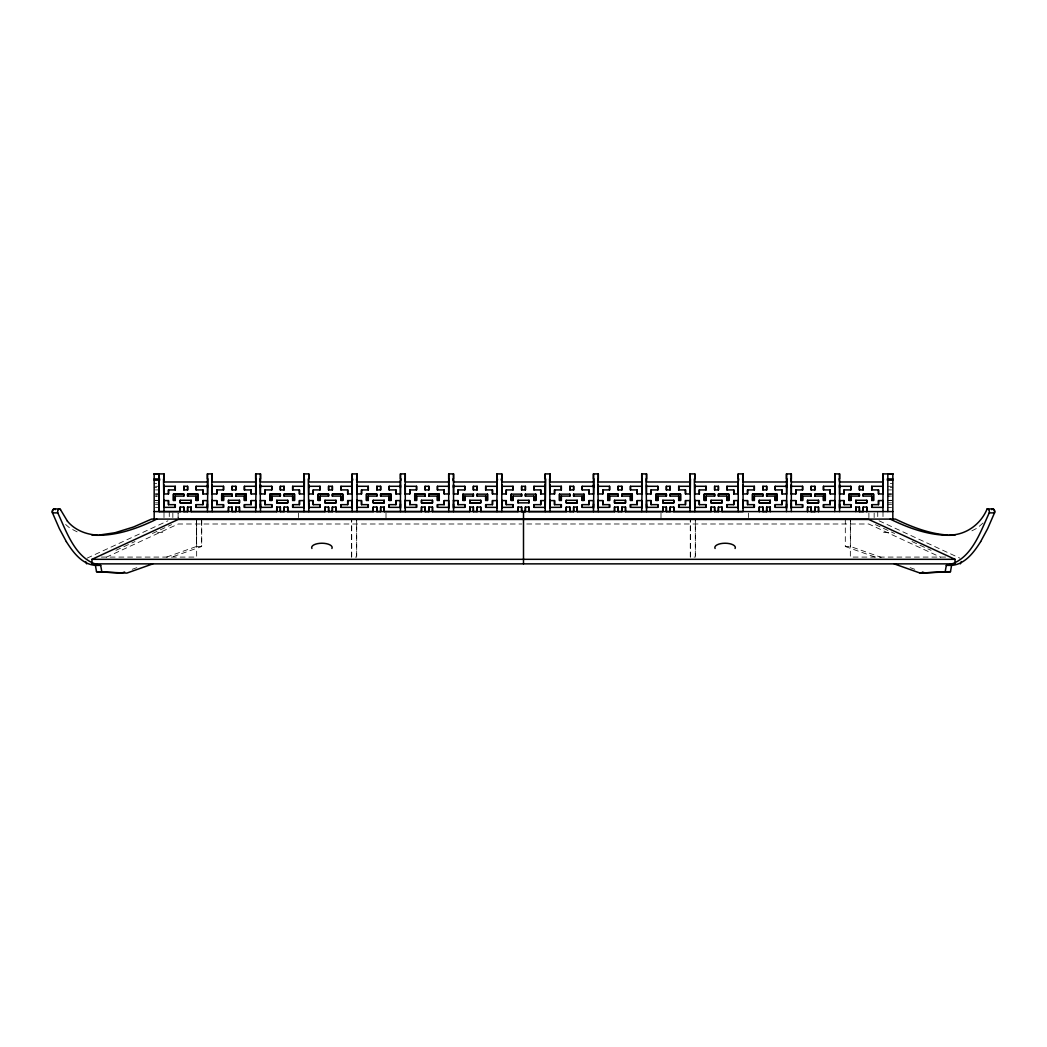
<?xml version="1.0" encoding="UTF-8"?>
<svg xmlns="http://www.w3.org/2000/svg" width="1047" height="1047" viewBox="0 0 1047 1047"><rect width="100%" height="100%" fill="white"/><g stroke="black" fill="none" stroke-linecap="round" stroke-linejoin="round"><path stroke-width="0.75" stroke-dasharray="5 3.75" d="M196.417 520.699L196.417 546.508L165.858 557.357M201.691 519.09L201.691 546.508L171.132 557.357M351.674 557.083L351.674 519.574L351.674 557.083L356.674 557.083L356.674 519.574L356.674 557.083M690.326 557.083L690.326 519.574L690.326 557.069L695.326 557.083L695.326 519.574L695.326 557.069M983.068 523.016L977.139 528.146L969.875 531.863M87.15 558.143L167.952 520.804M115.942 550.342L134.971 541.548M152.404 533.499L171.512 524.665M106.271 557.253L178.252 523.997L521.877 523.997M132.262 569.293L136.843 567.67M154.171 483.57L156.67 483.57M890.33 483.57L892.829 483.57M155.427 486.292L159.17 486.305M887.83 486.305L891.573 486.292M154.171 487.614L156.67 487.627M890.33 487.627L892.829 487.614M155.427 489.917L159.17 489.931M887.83 489.931L891.573 489.917M155.427 493.948L159.17 493.962M887.83 493.962L891.573 493.948M155.427 494.132L159.17 494.145M887.83 494.145L891.573 494.132M155.427 500.296L159.17 500.44M887.83 500.44L891.573 500.296M155.427 500.584L159.17 500.597M887.83 500.597L891.573 500.584M155.427 502.848L159.17 502.861M887.83 502.861L891.573 502.848M155.427 504.654L159.17 504.667M887.83 504.667L891.573 504.654M155.427 507.35L159.17 507.363M887.83 507.363L891.573 507.35M526.759 523.984L868.761 523.997L940.73 557.253M157.574 532.57L163.371 532.57M883.629 532.57L889.427 532.57M845.309 519.09L845.309 546.508L850.583 546.508L881.142 557.357M101.363 557.083L196.666 557.083L196.666 519.574M945.637 557.083L850.334 557.083L850.334 519.574M910.157 567.67L914.751 569.293M845.309 546.508L875.868 557.357M77.125 531.863L69.861 528.146L63.932 523.016M879.048 520.804L959.85 558.143M875.488 524.665L894.596 533.499M912.029 541.548L931.058 550.342M883.001 511.577L883.001 517.584M877.726 511.59L877.726 517.584M874.166 513.082L874.153 517.584M868.892 513.082L868.892 517.584M850.583 519.09L850.583 546.508M748.5 513.082L748.5 517.584M660.997 513.082L660.997 519.09M386.003 513.082L386.003 519.09M298.5 513.082L298.5 517.584M201.691 520.699L201.691 546.508L196.417 546.508L196.417 519.09M172.834 513.082L172.847 517.584M169.274 511.59L169.274 517.584M163.999 513.082L163.999 517.584M178.108 513.082L178.108 517.584L178.108 513.082M159.17 496.082L155.427 496.069L159.17 496.082M891.573 496.069L887.83 496.082L891.573 496.082"/><path stroke-width="1.5" d="M91.966 559.32L91.966 563.862L955.034 563.862L955.034 559.32L868.761 519.456L178.252 519.456L91.966 559.32L955.034 559.32M154.171 519.09L154.171 473.898L163.999 473.911L163.999 481.986L207.424 481.986L207.463 487.627M738.24 511.577L738.24 473.911L743.069 473.911L743.056 511.577L722.011 511.577L722.011 507.075L718.412 507.075L718.412 511.577L714.63 511.577L714.63 507.075L711.031 507.075L711.031 511.577L673.758 511.577L673.758 507.075L670.145 507.075L670.159 511.577L666.376 511.577L666.376 507.075L662.777 507.075L662.777 511.577L625.504 511.577L625.504 507.075L621.892 507.075L621.892 511.577L618.123 511.577L618.123 507.075L614.524 507.075L614.524 511.577L577.25 511.577L577.25 507.075L573.638 507.075L573.638 511.577L569.869 511.577L569.869 507.075L566.27 507.075L566.27 511.577L528.984 511.577L528.984 507.075L525.385 507.075L525.385 511.577L521.615 511.577L521.615 507.075L518.016 507.075L518.016 511.577L480.73 511.577L480.73 507.075L477.131 507.075L477.131 511.577L473.362 511.577L473.362 507.075L469.75 507.075L469.75 511.577L432.476 511.577L432.476 507.075L428.877 507.075L428.877 511.577L425.108 511.577L425.108 507.075L421.496 507.075L421.496 511.577L384.223 511.564L384.223 507.075L380.624 507.075L380.624 511.564L376.855 511.564L376.855 507.075L373.242 507.075L373.242 511.564L335.969 511.577L335.969 507.075L332.37 507.075L332.37 511.577L328.588 511.577L328.588 507.075L324.989 507.075L324.989 511.577L287.716 511.577L287.716 507.075L284.103 507.075L284.103 511.577L280.334 511.577L280.334 507.075L276.735 507.075L276.735 511.577L239.462 511.577L239.462 507.088L235.85 507.088L235.85 511.577L232.081 511.577L232.081 507.088L228.482 507.088L228.482 511.577L191.208 511.577L191.208 507.075L187.596 507.075L187.596 511.577L183.827 511.577L183.827 507.075L180.228 507.075L180.228 511.577L159.17 511.577L159.17 473.911L154.171 473.911L159.17 473.911L159.17 478.924M163.515 478.911L163.999 511.577M163.96 500.047L163.999 507.219M163.96 492.862L163.986 484.8M163.999 507.363L175.268 507.35L175.268 504.667L168.488 504.667L168.488 500.584L163.999 500.597M163.999 493.962L168.488 493.948L168.488 489.917L175.268 489.917L175.268 486.292L163.999 486.305M173.449 500.44L173.449 494.132L183.827 494.132L183.827 496.082L175.268 496.082L175.268 500.44L173.449 500.44L173.449 494.145L183.827 494.145L183.827 496.082M175.268 507.35L175.268 504.654M175.268 500.44L175.268 496.082M180.228 511.577L180.228 507.075M180.228 500.296L180.228 502.861L191.195 502.861L191.208 500.296L180.228 500.296L180.228 502.861L191.208 502.861L191.195 500.296M183.827 511.577L183.827 507.075M183.827 489.917L183.827 486.292L187.596 486.292L187.596 489.917L183.827 489.931L183.827 486.305M187.596 511.577L187.596 507.075M187.596 496.082L187.596 494.132L197.975 494.132L197.975 500.44L196.155 500.44L196.155 496.082L187.596 496.082L187.596 494.145L197.975 494.145L197.975 500.44M191.195 511.577L191.195 507.075M207.424 507.35L196.155 507.363L196.155 504.654L202.935 504.654L202.935 500.584L207.424 500.584L207.424 508.423M196.155 500.44L196.155 496.082M207.424 493.948L202.935 493.962L202.935 489.917L196.155 489.931L196.155 486.292L207.424 486.292M207.424 494.302L207.424 484.879M207.424 481.986L207.424 473.911L212.253 473.911L211.769 478.924M207.424 478.911L207.424 473.911M212.253 508.436L212.214 500.047M212.253 494.302L212.253 484.879M212.253 507.363L223.521 507.35L223.521 504.667L216.755 504.667L216.755 500.584L212.253 500.597M212.253 493.962L216.755 493.948L216.755 489.917L223.521 489.917L223.521 486.292L212.253 486.305M221.702 500.44L221.702 494.132L232.081 494.132L232.081 496.082L223.521 496.082L223.521 500.453L221.702 500.453L221.702 494.145L232.081 494.145L232.081 496.082M223.521 507.35L223.521 504.654M223.521 500.44L223.521 496.082M228.482 511.577L228.482 507.075M228.482 500.296L228.482 502.861L239.462 502.861L239.462 500.296L228.482 500.309L228.482 502.861L239.462 502.861L239.462 500.296M232.081 511.577L232.081 507.075M232.081 489.917L232.081 486.292L235.85 486.292L235.85 489.917L232.081 489.931L232.081 486.305M235.85 511.577L235.85 507.075M235.85 496.082L235.85 494.132L246.228 494.132L246.228 500.44L244.409 500.44L244.409 496.082L235.85 496.082L235.85 494.145L246.228 494.145L246.228 500.44M239.462 511.577L239.462 507.075M255.677 507.35L244.409 507.363L244.409 504.654L251.188 504.654L251.188 500.584L255.677 500.584L255.677 508.423M244.409 500.44L244.409 496.082M255.677 493.948L251.188 493.962L251.188 489.917L244.409 489.931L244.422 486.292L255.677 486.292M255.677 494.302L255.69 484.879M255.717 487.627L255.677 473.911L260.507 473.911L260.507 481.986L303.944 481.986L303.97 487.627M255.69 478.911L255.69 473.911M260.022 478.911L260.507 511.577M260.507 508.436L260.467 500.047M260.507 494.302L260.507 484.879M260.507 507.363L271.775 507.35L271.775 504.667L265.009 504.667L265.009 500.584L260.507 500.597M260.507 493.962L265.009 493.948L265.009 489.917L271.775 489.917L271.775 486.292L260.507 486.305M269.969 500.44L269.969 494.132L280.334 494.132L280.334 496.082L271.775 496.082L271.775 500.44L269.969 500.44L269.956 494.145L280.334 494.145L280.334 496.082M271.775 507.35L271.775 504.654M271.775 500.44L271.775 496.082M276.735 511.577L276.735 507.075M276.735 500.296L276.735 502.861L287.716 502.861L287.716 500.296L276.735 500.296L276.735 502.861L287.716 502.861L287.716 500.296M280.334 511.577L280.334 507.075M280.334 489.917L280.334 486.292L284.117 486.292L284.117 489.917L280.334 489.931L280.334 486.305M284.103 511.577L284.103 507.075M284.103 496.082L284.103 494.132L294.482 494.132L294.482 500.44L292.676 500.44L292.676 496.082L284.103 496.082L284.103 494.145L294.482 494.145L294.482 500.44M287.716 511.577L287.716 507.075M303.944 507.35L292.676 507.363L292.676 504.654L299.442 504.654L299.442 500.584L303.944 500.584L303.944 508.423M292.676 500.44L292.676 496.082M303.944 493.948L299.442 493.962L299.442 489.917L292.676 489.931L292.676 486.292L303.944 486.292M303.944 494.302L303.944 484.879M303.944 481.986L303.931 473.911L308.76 473.911L308.76 481.986L352.198 481.986L352.224 487.627M303.944 478.911L303.944 473.911M308.276 478.911L308.76 511.577M308.76 508.436L308.734 500.047M308.76 494.302L308.76 484.879M308.76 507.363L320.029 507.35L320.029 504.654L313.262 504.654L313.262 500.584L308.76 500.597M308.76 493.962L313.262 493.948L313.262 489.917L320.029 489.917L320.029 486.292L308.76 486.305M318.223 500.44L318.223 494.132L328.588 494.132L328.588 496.082L320.029 496.082L320.029 500.44L318.223 500.44L318.223 494.145L328.588 494.145L328.588 496.082M320.029 507.35L320.029 504.654M320.029 500.44L320.029 496.082M324.989 511.577L324.989 507.075M324.989 500.296L324.989 502.861L335.969 502.861L335.969 500.296L324.989 500.296L324.989 502.861L335.969 502.861L335.969 500.296M328.588 511.577L328.588 507.075M328.588 489.917L328.588 486.292L332.37 486.292L332.37 489.917L328.588 489.917L328.588 486.305M332.37 511.577L332.37 507.075M332.37 496.082L332.37 494.132L342.735 494.132L342.735 500.44L340.929 500.44L340.929 496.082L332.37 496.082L332.37 494.145L342.735 494.145L342.735 500.44M335.969 511.577L335.969 507.075M352.198 507.35L340.929 507.363L340.929 504.654L347.696 504.654L347.696 500.584L352.198 500.584L352.198 508.423M340.929 500.44L340.929 496.082M352.198 493.948L347.696 493.948L347.696 489.917L340.929 489.917L340.929 486.292L352.198 486.292M352.198 494.302L352.198 484.879M352.198 481.986L352.198 473.911L357.027 473.911L357.014 511.577M352.198 478.911L352.198 473.911M356.543 480.167L356.543 478.911M357.014 508.436L356.988 500.047M357.014 494.302L357.014 484.879M357.014 480.167L357.014 481.986L400.451 481.986L400.478 487.614M357.014 507.35L368.282 507.35L368.282 504.654L361.516 504.654L361.516 500.584L357.014 500.584M357.014 493.948L361.516 493.948L361.516 489.917L368.282 489.917L368.282 486.292L357.014 486.292M366.476 500.44L366.476 494.132L376.841 494.132L376.841 496.082L368.282 496.082L368.282 500.44L366.476 500.44L366.476 494.132L376.855 494.132L376.855 496.082M368.282 507.35L368.282 504.654M368.282 500.44L368.282 496.082M373.242 511.577L373.242 507.075M373.242 500.296L373.242 502.861L384.223 502.861L384.223 500.296L373.242 500.296L373.242 502.861L384.223 502.861L384.223 500.296M376.841 511.577L376.855 507.075M376.855 489.917L376.855 486.292L380.624 486.292L380.624 489.917L376.841 489.917L376.841 486.292M380.624 511.577L380.624 507.075M380.624 496.082L380.624 494.132L390.989 494.132L390.989 500.44L389.183 500.44L389.183 496.069L380.624 496.082L380.624 494.132L390.989 494.132L390.989 500.44M384.223 511.577L384.223 507.075M400.451 507.35L389.183 507.35L389.183 504.654L395.949 504.654L395.949 500.584L400.451 500.584L400.451 508.436M389.183 500.44L389.183 496.082M400.451 493.948L395.949 493.948L395.949 489.917L389.183 489.917L389.183 486.292L400.451 486.292M400.451 494.302L400.451 484.879M400.451 481.986L400.451 473.911L405.281 473.911L405.281 511.577M400.451 478.911L400.451 473.911M404.796 480.167L404.796 478.911M405.281 508.436L405.241 500.047M405.281 494.302L405.281 484.879M405.281 480.167L405.281 481.986L448.705 481.986L448.744 487.627M405.281 507.35L416.536 507.35L416.549 504.654L409.77 504.654L409.77 500.584L405.281 500.584M405.268 493.948L409.77 493.948L409.77 489.917L416.549 489.917L416.549 486.292L405.268 486.292M414.73 500.44L414.73 494.132L425.108 494.132L425.108 496.082L416.536 496.082L416.536 500.44L414.73 500.44L414.73 494.132L425.108 494.132L425.108 496.082M416.536 507.35L416.549 504.654M416.549 500.44L416.549 496.082M421.496 511.577L421.496 507.075M421.496 500.296L421.496 502.861L432.476 502.861L432.476 500.296L421.496 500.296L421.496 502.861L432.476 502.861L432.476 500.296M425.108 511.577L425.108 507.075M425.108 489.917L425.108 486.292L428.877 486.292L428.877 489.917L425.108 489.917L425.108 486.292M428.877 511.577L428.877 507.075M428.877 496.082L428.877 494.132L439.256 494.132L439.256 500.44L437.437 500.44L437.437 496.082L428.877 496.082L428.877 494.132L439.256 494.132L439.256 500.44M432.476 511.577L432.476 507.075M448.705 507.363L437.437 507.35L437.437 504.654L444.203 504.654L444.203 500.584L448.705 500.584L448.705 508.436M437.437 500.44L437.437 496.082M448.705 493.948L444.203 493.948L444.203 489.917L437.437 489.917L437.437 486.292L448.705 486.305M448.705 494.302L448.705 484.879M448.705 481.986L448.705 473.911L453.534 473.911L453.534 511.577M448.705 478.911L448.705 473.911M453.05 480.167L453.05 478.911M453.534 508.436L453.495 500.047M453.534 494.302L453.534 484.879M453.534 480.167L453.534 481.986L496.959 481.986L496.998 487.627M453.534 507.363L464.803 507.363L464.803 504.654L458.023 504.654L458.023 500.584L453.534 500.584M453.534 493.948L458.023 493.948L458.023 489.917L464.803 489.917L464.803 486.305L453.534 486.305M462.983 500.44L462.983 494.145L473.362 494.145L473.362 496.082L464.803 496.082L464.803 500.44L462.983 500.44L462.983 494.132M464.803 507.363L464.803 504.654M464.803 500.44L464.803 496.082M469.75 511.577L469.75 507.075M469.75 500.296L469.75 502.861L480.73 502.861L480.73 500.296L469.75 500.296L469.75 502.861L480.73 502.861L480.73 500.296M473.362 511.577L473.362 507.075M473.362 489.917L473.362 486.305M477.131 511.577L477.131 507.075M477.131 496.082L477.131 494.145L487.509 494.145L487.509 500.44L485.69 500.44L485.69 496.082L477.131 496.082L477.131 494.132M477.131 489.917L477.131 486.305L473.362 486.292L473.362 489.917L477.131 489.917L477.131 486.292M480.73 511.577L480.73 507.075M496.959 507.363L485.69 507.35L485.69 504.654L492.47 504.654L492.47 500.597L496.959 500.597L496.959 508.436M485.69 500.44L485.69 496.082M496.959 493.962L492.456 493.948L492.47 489.917L485.69 489.917L485.69 486.305L496.959 486.305M496.959 494.302L496.959 484.879M496.959 481.986L496.959 473.911L501.788 473.911L501.788 511.577M496.959 478.924L496.959 473.911M501.304 480.167L501.304 478.911M501.749 500.047L501.788 507.219M501.749 492.862L501.775 484.8M501.788 508.436L501.788 500.584L506.277 500.584L506.277 504.654L513.056 504.654L513.056 507.363L501.788 507.363M501.788 494.302L501.788 484.879M501.788 480.167L501.788 481.986L545.212 481.986L545.212 507.219M506.277 504.654L506.277 500.584M501.788 493.962L506.277 493.948L506.277 489.917L513.056 489.917L513.056 486.292L501.788 486.305M511.237 500.44L511.237 494.132L521.615 494.132L521.615 496.082L513.056 496.082L513.056 500.44L511.237 500.44L511.237 494.145M513.056 507.35L513.056 504.654M513.056 500.44L513.056 496.082M518.016 511.577L518.016 507.075M518.016 502.861L518.016 500.296L528.984 500.296L528.984 502.861L518.016 502.861L518.016 500.296M521.615 511.577L521.615 507.075M521.615 489.917L521.615 486.292L525.385 486.292L525.385 489.917L521.615 489.917L521.615 486.305M523.5 563.862L523.5 519.456M525.385 511.577L525.385 507.075M525.385 496.082L525.385 494.132L535.763 494.132L535.763 500.44L533.944 500.44L533.944 496.082L525.385 496.082L525.385 494.145M528.984 511.577L528.984 507.075M545.212 507.363L533.944 507.363L533.944 504.654L540.723 504.654L540.723 500.584L545.212 500.584L545.212 508.423M533.944 500.44L533.944 496.082M545.212 493.948L540.723 493.948L540.723 489.917L533.944 489.917L533.944 486.292L545.212 486.305M545.212 494.302L545.212 484.879M545.212 481.986L545.212 473.911L550.041 473.911L550.041 481.986L593.466 481.986L593.505 487.627M545.212 478.911L545.212 473.911M549.557 478.911L550.041 511.577M550.041 508.436L550.002 500.047M550.041 494.302L550.041 484.879M550.041 507.363L561.31 507.35L561.31 504.667L554.53 504.667L554.53 500.584L550.041 500.597M550.041 493.962L554.544 493.948L554.544 489.917L561.31 489.917L561.31 486.292L550.041 486.305M569.869 494.132L569.869 496.082L561.31 496.082L561.31 500.44L559.491 500.44L559.491 494.132M561.31 507.35L561.31 504.654M566.27 511.577L566.27 507.075M566.27 500.296L566.27 502.861L577.25 502.861L577.25 500.296L566.27 500.296L566.27 502.861L577.25 502.861L577.25 500.296M569.869 511.577L569.869 507.075M569.869 489.917L569.869 486.292L573.638 486.292L573.638 489.917L569.869 489.931L569.869 486.305M573.638 511.577L573.638 507.075M573.638 496.082L573.638 494.132M577.25 511.577L577.25 507.075M593.466 507.35L582.197 507.363L582.197 504.654L588.977 504.654L588.977 500.584L593.466 500.584L593.466 508.423M582.197 500.44L582.197 496.082L573.638 496.082L573.638 494.145L584.017 494.132L584.017 500.44L582.197 500.44L582.197 496.082M593.466 493.948L588.977 493.962L588.977 489.917L582.197 489.931L582.197 486.292L593.466 486.292M593.466 494.289L593.466 484.866M593.466 481.986L593.466 473.911L598.295 473.911L598.295 481.986L641.732 481.986L641.759 487.627M593.466 478.911L593.466 473.898M597.811 478.911L598.295 511.577M598.295 508.436L598.256 500.034M598.295 494.302L598.295 484.879M598.295 507.363L609.563 507.35L609.563 504.654L602.797 504.654L602.797 500.584L598.295 500.597M598.295 493.962L602.797 493.948L602.797 489.917L609.563 489.917L609.563 486.292L598.295 486.305M607.744 500.44L607.744 494.132L618.123 494.132L618.123 496.069L609.563 496.082L609.563 500.44L607.744 500.44L607.744 494.145L618.123 494.145L618.123 496.082M609.563 507.35L609.563 504.654M609.563 500.44L609.563 496.069M614.524 511.564L614.524 507.075M614.524 500.296L614.524 502.848L625.504 502.861L625.504 500.296L614.524 500.296L614.524 502.861L625.504 502.861L625.504 500.296M618.123 511.564L618.123 507.075M618.123 489.917L618.123 486.292L621.892 486.292L621.892 489.917L618.123 489.917L618.123 486.305M621.892 511.564L621.892 507.075M621.892 496.069L621.892 494.132L632.27 494.132L632.27 500.44L630.451 500.44L630.451 496.082L621.892 496.082L621.892 494.145L632.27 494.145L632.27 500.44M625.504 511.564L625.504 507.075M641.719 507.35L630.464 507.363L630.451 504.654L637.23 504.654L637.23 500.584L641.719 500.584L641.719 508.423M630.464 500.44L630.464 496.069M641.732 493.948L637.23 493.948L637.23 489.917L630.451 489.917L630.464 486.292L641.732 486.292M641.719 494.289L641.732 484.866M641.732 481.986L641.719 473.911L646.549 473.911L646.549 481.986L689.986 481.986L690.012 487.627M641.732 478.911L641.732 473.898M646.064 478.911L646.549 511.577M646.549 508.423L646.549 500.571L651.051 500.584L651.051 504.654L657.817 504.654L657.817 507.35L646.549 507.363M646.549 494.302L646.549 484.879M651.051 504.654L651.051 500.584M646.549 493.948L651.051 493.948L651.051 489.917L657.817 489.917L657.817 486.292L646.549 486.305M656.011 500.427L656.011 494.132L666.376 494.132L666.376 496.069L657.817 496.082L657.817 500.44L656.011 500.44L656.011 494.132L666.376 494.132L666.376 496.082M657.817 507.35L657.817 504.654M657.817 500.427L657.817 496.069M662.777 511.564L662.777 507.075M662.777 500.283L662.777 502.848L673.758 502.861L673.758 500.296L662.777 500.296L662.777 502.861L673.758 502.848L673.758 500.296M666.376 511.564L666.376 507.075M666.376 489.917L666.376 486.292L670.159 486.292L670.159 489.917L666.376 489.917L666.376 486.292M670.145 511.564L670.145 507.075M670.159 496.069L670.159 494.132L680.524 494.132L680.524 500.44L678.718 500.44L678.718 496.082L670.145 496.082L670.145 494.132L680.524 494.132L680.524 500.44M673.758 511.564L673.758 507.075M689.986 507.35L678.718 507.35L678.718 504.654L685.484 504.654L685.484 500.584L689.986 500.584L689.986 508.423M678.718 500.44L678.718 496.069M689.986 493.948L685.484 493.948L685.484 489.917L678.718 489.917L678.718 486.292L689.986 486.292M689.986 494.302L689.986 484.879M689.986 481.986L689.973 473.911L694.802 473.911L694.802 481.986L738.24 481.986L738.266 487.627M689.986 478.911L689.986 473.898M694.331 478.911L694.802 511.577M694.802 508.423L694.776 500.047M694.802 494.289L694.802 484.866M694.802 507.363L706.071 507.35L706.071 504.654L699.304 504.654L699.304 500.584L694.802 500.584M694.802 493.948L699.304 493.948L699.304 489.917L706.071 489.917L706.071 486.292L694.802 486.292M704.265 500.44L704.265 494.132L714.63 494.132L714.63 496.082L706.071 496.082L706.071 500.44L704.265 500.44L704.265 494.132L714.63 494.132L714.63 496.082M706.071 507.35L706.071 504.654M706.071 500.44L706.071 496.082M711.031 511.577L711.031 507.075M711.031 500.296L711.031 502.861L722.011 502.861L722.011 500.296L711.031 500.296L711.031 502.861L722.011 502.861L722.011 500.296M714.63 511.577L714.63 507.075M714.63 489.917L714.63 486.292L718.412 486.292L718.412 489.917L714.63 489.917L714.63 486.292M718.412 511.577L718.412 507.075M718.412 496.082L718.412 494.132L728.777 494.132L728.777 500.44L726.971 500.44L726.971 496.082L718.412 496.082L718.412 494.132L728.777 494.132L728.777 500.44M722.011 511.577L722.011 507.075M738.24 507.35L726.971 507.35L726.971 504.654L733.738 504.654L733.738 500.584L738.24 500.584L738.24 508.436M726.971 500.44L726.971 496.082M738.24 493.948L733.738 493.948L733.738 489.917L726.971 489.917L726.971 486.292L738.24 486.292M738.24 494.302L738.24 484.879M738.24 481.986L738.711 478.911M738.24 478.911L738.24 473.911M742.585 478.911L743.069 481.986L786.493 481.986L786.519 487.627M743.056 508.436L743.03 500.047M743.056 494.302L743.069 484.879M743.056 507.35L754.324 507.35L754.324 504.654L747.558 504.654L747.558 500.584L743.056 500.584M743.056 493.948L747.558 493.948L747.558 489.917L754.324 489.917L754.324 486.292L743.056 486.292M752.518 500.44L752.518 494.132L762.897 494.132L762.897 496.082L754.324 496.082L754.324 500.44L752.518 500.44L752.518 494.132L762.897 494.132L762.897 496.082M754.324 507.35L754.324 504.654M754.324 500.44L754.324 496.082M759.284 507.075L759.284 511.577L759.284 507.075L762.897 507.075L762.897 511.577L766.666 511.577L766.666 507.075L770.265 507.075L770.265 511.577L770.265 507.075M759.284 500.296L759.284 502.861L770.265 502.861L770.265 500.296L759.284 500.296L759.284 502.861L770.265 502.861L770.265 500.296M762.897 511.577L762.897 507.075M762.897 489.917L762.897 486.292L766.666 486.292L766.666 489.917L762.883 489.917L762.883 486.292M766.666 511.577L766.666 507.075M766.666 496.082L766.666 494.132L777.031 494.132L777.031 500.44L775.225 500.44L775.225 496.082L766.666 496.082L766.666 494.132L777.031 494.145L777.031 500.44M786.493 507.363L775.225 507.35L775.225 504.654L781.991 504.654L781.991 500.584L786.493 500.584L786.493 508.436M775.225 500.44L775.225 496.082M786.493 493.948L781.991 493.948L781.991 489.917L775.225 489.917L775.225 486.305L786.493 486.305M786.493 494.302L786.493 484.879M786.493 481.986L786.493 473.911L791.323 473.911L791.323 511.577M786.493 478.911L786.493 473.911M834.786 487.627L834.747 481.986L791.31 481.986L790.838 478.911M791.323 508.436L791.283 500.047M791.323 494.302L791.323 484.879M791.323 507.35L802.591 507.363L802.591 504.654L795.812 504.654L795.812 500.584L791.323 500.584M791.323 493.948L795.812 493.948L795.812 489.917L802.591 489.917L802.591 486.305L791.31 486.292M800.772 500.44L800.772 494.145L811.15 494.132L811.15 496.082L802.591 496.082L802.591 500.44L800.772 500.44L800.772 494.132L811.15 494.145L811.15 496.082M802.591 507.363L802.591 504.654M802.591 500.44L802.591 496.082M807.538 507.075L807.538 511.577L807.538 507.075L811.15 507.075L811.15 511.577L814.919 511.577L814.919 507.075L818.518 507.075L818.518 511.577L818.518 507.075M807.538 500.296L807.538 502.861L818.518 502.861L818.518 500.296L807.538 500.296L807.538 502.861L818.518 502.861L818.518 500.296M811.15 511.577L811.15 507.075M811.15 489.917L811.15 486.305L814.919 486.305L814.919 489.917L811.15 489.917L811.15 486.292M814.919 511.577L814.919 507.075M814.919 496.082L814.919 494.145L825.298 494.132L825.298 500.44L823.479 500.44L823.479 496.082L814.919 496.082L814.919 494.132L825.298 494.145L825.298 500.44M834.747 507.363L823.479 507.35L823.479 504.654L830.245 504.654L830.245 500.597L834.747 500.597L834.747 508.436M823.479 500.44L823.479 496.082M834.747 493.962L830.245 493.948L830.245 489.917L823.479 489.917L823.479 486.305L834.747 486.305M834.747 494.302L834.747 484.879M834.747 481.986L834.747 473.911L839.576 473.911L839.576 511.577M834.747 478.924L834.747 473.911M839.092 478.911L839.576 481.986L883.001 481.986L883.001 511.564M839.576 508.436L839.537 500.047M839.576 494.302L839.576 484.879M839.576 507.35L850.845 507.35L850.845 504.654L844.065 504.654L844.065 500.584L839.576 500.584M839.576 493.948L844.065 493.948L844.065 489.917L850.845 489.917L850.845 486.292L839.576 486.292M849.025 500.44L849.025 494.132L859.404 494.132L859.404 496.082L850.845 496.082L850.845 500.44L849.025 500.44L849.025 494.132L859.404 494.132L859.404 496.082M850.845 507.35L850.845 504.654M850.845 500.44L850.845 496.082M855.792 507.075L855.792 511.577L855.805 507.075L859.404 507.075L859.404 511.577L863.173 511.577L863.173 507.075L866.772 507.075L866.772 511.577L866.772 507.075M855.805 500.296L855.792 502.861L866.772 502.861L866.772 500.296L855.792 500.296L855.792 502.861L866.772 502.861L866.772 500.296M859.404 511.577L859.404 507.075M859.404 489.917L859.404 486.292L863.173 486.292L863.173 489.917L859.404 489.917L859.404 486.292M863.173 511.577L863.173 507.075M863.173 496.082L863.173 494.132L873.551 494.132L873.551 500.44L871.732 500.44L871.732 496.082L863.173 496.082L863.173 494.132L873.551 494.132L873.551 500.44M883.001 507.363L871.732 507.35L871.732 504.654L878.512 504.654L878.512 500.584L883.001 500.584L883.001 507.219M871.732 500.44L871.732 496.082M883.001 493.948L878.512 493.948L878.512 489.917L871.732 489.917L871.732 486.292L883.001 486.305L883.001 473.911L892.829 473.898L892.829 519.09M883.001 492.862L883.001 484.918M883.001 481.986L883.485 478.911M883.001 478.911L883.001 473.911M212.214 487.627L212.24 484.8M260.481 487.627L260.494 484.8M308.734 487.627L308.747 484.8M356.988 487.627L357.001 484.8M405.241 487.627L405.254 484.8M453.495 487.627L453.508 484.813M550.002 487.627L550.028 484.8M598.256 487.614L598.282 484.8M694.776 487.627L694.789 484.8M743.03 487.627L743.043 484.8M791.283 487.627L791.296 484.813M839.537 487.627L839.55 484.8M207.424 507.219L207.463 503.987M255.677 507.219L255.717 504M303.944 507.219L303.97 503.987M352.198 507.219L352.224 503.987M400.451 507.206L400.491 503.987M448.705 507.219L448.744 503.987M496.959 507.219L496.998 503.987M593.466 507.219L593.505 503.987M641.719 507.219L641.759 503.987M689.986 507.219L690.012 503.987M738.24 507.219L738.266 503.987M786.493 507.219L786.533 503.987M834.747 507.219L834.786 503.987M894.19 563.875L920.169 573.102L945.192 571.714L946.318 565.38C970.922 561.048 980.018 532.687 989.232 512.886A2.853 2.015 -90 0 0 987.125 508.934C980.96 523.932 966.302 534.938 949.76 535.069M920.169 573.089L950.467 571.714L951.592 565.38C965.125 564.346 974.024 552.175 980.659 541.626M960.308 563.862L961.355 561.585M980.659 541.613L987.635 528.656L994.506 512.886A2.853 2.015 90 0 0 992.399 508.934L987.125 508.934A2.853 2.015 90 0 1 988.617 509.509M991.745 509.68L992.399 508.934A2.853 2.015 -90 0 1 994.506 512.886L989.232 512.886M156.814 519.09C136.712 528.944 114.673 536.679 91.966 535.082M124.619 572.015L121.557 573.102L96.533 571.714L95.408 565.38C81.875 564.346 72.976 552.162 66.341 541.626M152.81 563.875L126.831 573.102L96.533 571.714M114.961 532.74L133.479 527.007L151.54 519.09L895.46 519.09C911.976 527.086 929.54 533.852 948.006 535.082M114.961 532.74L98.994 535.096M955.034 535.082C932.327 536.679 910.288 528.944 890.186 519.09M887.83 473.911L892.829 473.911L887.83 473.911L887.83 511.564M154.171 478.911L159.654 478.924L159.654 480.167L154.171 480.167M892.829 478.924L887.346 478.911L887.346 480.167L892.829 480.167M255.69 481.986L212.253 482L211.769 478.924L212.253 511.577M154.171 511.59L892.829 511.59M60.53 509.68L59.875 508.934A2.853 2.015 -90 0 0 57.768 512.886L52.494 512.886L59.365 528.656L66.341 541.626M95.408 565.38L100.682 565.38L101.808 571.714M946.318 565.38L951.592 565.38M945.192 571.714L950.467 571.714M100.682 565.38C76.091 561.048 66.982 532.687 57.768 512.886M97.24 535.082C85.972 534.533 74.664 529.965 67.388 521.131M922.381 572.002L925.443 573.102M55.255 509.68L54.601 508.934A2.853 2.015 90 0 0 52.494 512.886A2.853 2.015 -90 0 1 54.601 508.934L59.875 508.934A2.853 2.015 90 0 0 58.383 509.523M67.401 521.131L60.53 509.68M85.645 561.585L86.692 563.862M839.537 503.987L839.576 507.219M791.283 503.987L791.323 507.219M743.03 503.987L743.056 507.219M694.776 503.987L694.802 507.219M646.509 503.987L646.549 507.206M598.256 503.987L598.295 507.206M550.002 503.987L550.041 507.219M453.495 503.987L453.534 507.219M405.241 503.987L405.281 507.219M356.988 503.987L357.014 507.219M308.734 503.987L308.76 507.219M260.467 503.987L260.507 507.219M212.214 503.987L212.253 507.219M878.498 489.917L878.512 493.948M878.512 500.584L878.512 504.654M871.732 486.292L871.732 489.917M871.732 504.654L871.732 507.35M863.173 486.292L863.173 489.917M850.845 486.292L850.845 489.917M844.065 489.917L844.065 493.948M844.065 500.584L844.065 504.654M839.576 473.911L839.576 478.911M835.231 478.911L834.747 511.577M830.245 489.917L830.245 493.948M830.245 500.584L830.245 504.654M823.479 486.292L823.479 489.917M823.479 504.654L823.479 507.35M814.919 486.292L814.919 489.917M802.578 486.292L802.578 489.917M795.812 489.917L795.812 493.948M795.812 500.584L795.812 504.654M791.31 473.911L791.31 478.911M786.978 478.911L786.493 511.577M781.991 489.917L781.991 493.948M781.991 500.584L781.991 504.654M775.225 486.292L775.225 489.917M775.225 504.654L775.225 507.35M766.666 486.292L766.666 489.917M754.324 486.292L754.324 489.917M747.558 489.917L747.558 493.948M747.558 500.584L747.558 504.654M743.056 473.911L743.056 478.911M733.738 489.917L733.738 493.948M733.738 500.584L733.738 504.654M726.971 486.292L726.971 489.917M726.971 504.654L726.971 507.35M718.412 486.292L718.412 489.917M706.071 486.292L706.071 489.917M699.304 489.917L699.304 493.948M699.304 500.584L699.304 504.654M694.802 473.911L694.802 478.911M690.457 478.911L689.986 511.577M685.484 489.917L685.484 493.948M685.484 500.584L685.484 504.654M678.718 486.292L678.718 489.917M678.718 504.654L678.718 507.35M670.145 486.292L670.145 489.917M657.817 486.292L657.817 489.917M651.051 489.917L651.051 493.948M646.549 473.911L646.549 478.911M642.204 478.911L641.719 511.577M637.23 489.917L637.23 493.948M637.23 500.584L637.23 504.654M630.451 486.305L630.451 489.917M630.451 504.654L630.464 507.363M621.892 486.305L621.892 489.917M609.563 486.305L609.563 489.917M602.797 489.917L602.797 493.962M602.797 500.597L602.797 504.654M598.295 473.911L598.295 478.924M593.95 478.924L593.466 511.577M588.977 489.917L588.977 493.962M588.977 500.597L588.977 504.667M584.017 494.145L584.017 500.44M582.197 486.305L582.197 489.931M582.197 504.667L582.197 507.363M573.638 486.305L573.638 489.931M569.869 496.082L569.869 494.145L559.491 494.145L559.491 500.44M561.31 486.305L561.31 489.931M561.31 496.082L561.31 500.44M554.53 489.931L554.53 493.962M554.53 500.597L554.53 504.667M550.041 473.911L550.041 478.924M545.696 478.911L545.212 511.577M540.723 489.917L540.723 493.948M540.723 500.584L540.723 504.654M535.763 494.145L535.763 500.44M533.944 486.305L533.944 489.917M533.944 504.654L533.944 507.363M528.984 500.296L528.984 502.861M525.385 486.305L525.385 489.917M523.5 511.59L523.5 519.09M521.615 494.145L521.615 496.082M513.056 486.305L513.056 489.917M506.277 489.917L506.277 493.962M501.788 473.911L501.788 478.924M497.443 478.911L497.443 480.167M496.959 480.167L496.959 511.577M492.456 489.917L492.456 493.948M492.47 500.584L492.47 504.654M487.509 494.132L487.509 500.44M485.69 486.292L485.69 489.917M485.69 504.654L485.69 507.35M473.362 494.132L473.362 496.082M464.803 486.305L464.803 489.917M458.023 489.917L458.023 493.948M458.023 500.584L458.023 504.654M453.534 473.911L453.534 478.911M449.189 478.911L449.189 480.167M448.705 480.167L448.705 511.577M444.203 489.917L444.203 493.948M444.203 500.584L444.203 504.654M437.437 486.292L437.437 489.917M437.437 504.654L437.437 507.35M428.877 486.292L428.877 489.917M416.536 486.292L416.536 489.917M409.77 489.917L409.77 493.948M409.77 500.584L409.77 504.654M405.268 473.911L405.268 478.911M400.936 478.911L400.936 480.167M400.451 480.154L400.451 511.577M395.949 489.917L395.949 493.948M395.949 500.584L395.949 504.654M389.183 486.292L389.183 489.917M389.183 504.654L389.183 507.35M380.624 486.292L380.624 489.917M368.282 486.292L368.282 489.917M361.516 489.917L361.516 493.948M361.516 500.584L361.516 504.654M357.014 473.911L357.014 478.911M352.669 478.911L352.669 480.167M352.198 480.167L352.198 511.577M347.696 489.917L347.696 493.948M347.696 500.584L347.696 504.654M340.929 486.305L340.929 489.917M340.929 504.654L340.929 507.363M332.37 486.305L332.37 489.917M320.029 486.305L320.029 489.917M313.262 489.917L313.262 493.962M313.262 500.597L313.262 504.654M308.76 473.911L308.76 478.911M304.415 478.911L303.944 511.577M299.442 489.917L299.442 493.962M299.442 500.597L299.442 504.654M292.676 486.305L292.676 489.931M292.676 504.654L292.676 507.363M284.103 486.305L284.103 489.931M271.775 486.305L271.775 489.931M265.009 489.931L265.009 493.962M265.009 500.597L265.009 504.667M260.507 473.911L260.507 478.924M256.162 478.924L255.677 511.577M251.188 489.931L251.188 493.962M251.188 500.597L251.188 504.667M244.409 486.305L244.409 489.931M244.409 504.667L244.409 507.363M235.85 486.305L235.85 489.931M223.521 486.305L223.521 489.931M216.755 489.931L216.755 493.962M216.755 500.597L216.755 504.667M212.253 473.911L212.253 478.924M207.908 478.924L207.424 511.577M202.935 489.917L202.935 493.962M202.935 500.597L202.935 504.667M196.155 486.305L196.155 489.931M196.155 504.667L196.155 507.363M187.596 486.305L187.596 489.931M175.268 486.305L175.268 489.931M168.488 489.931L168.488 493.962M168.488 500.597L168.488 504.667M163.999 473.911L163.999 478.924M159.17 480.167L159.17 511.577M311.914 548.484A10.248 4.306 0 0 1 321.913 543.236A10.248 4.306 0 0 1 331.912 548.484M715.088 548.484A10.248 4.306 0 0 1 725.087 543.236A10.248 4.306 0 0 1 735.086 548.484"/></g></svg>
